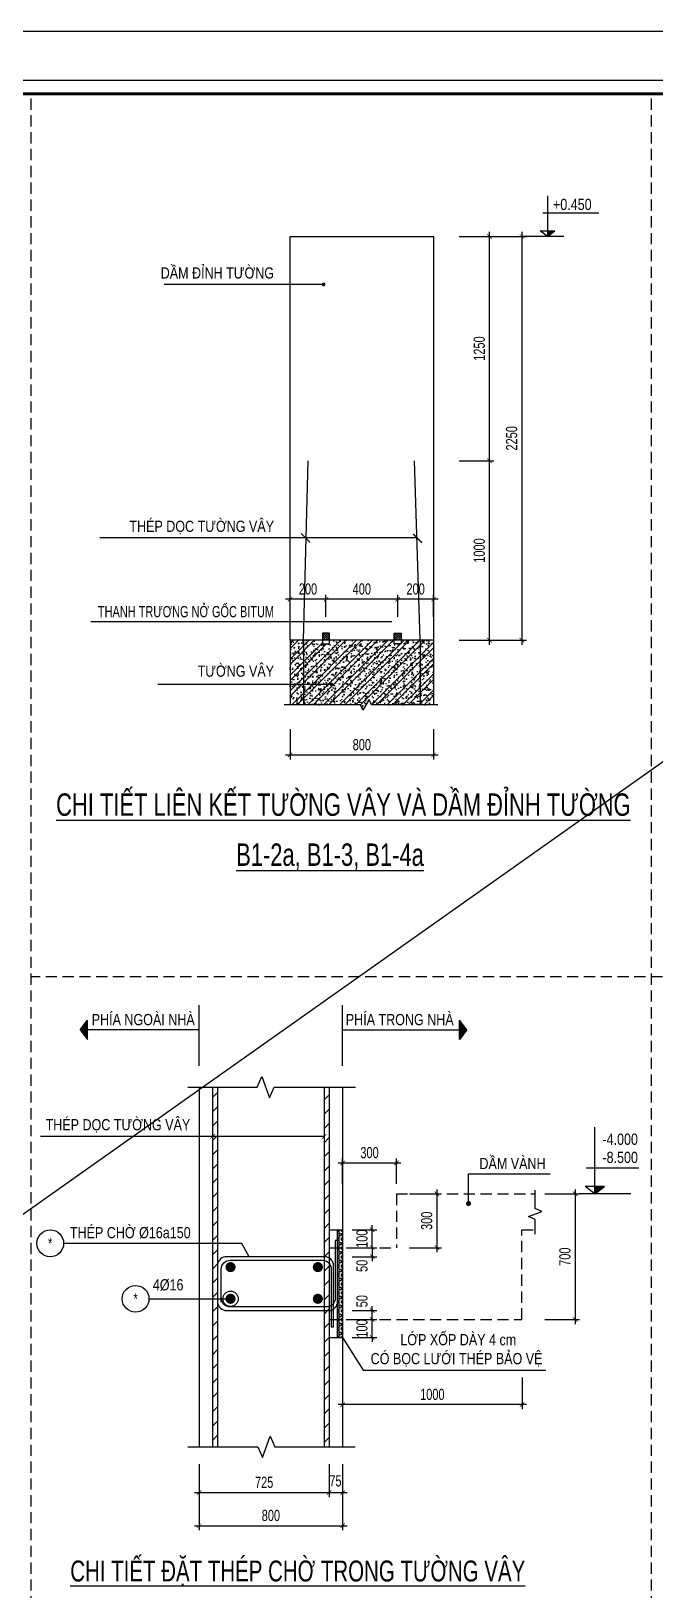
# Model space of a CAD drawing. Extents: x -492186 to 1868871, y -490204 to 147457.
# Drawn here: x -398286 to -370470, y 77991 to 147457 of the extents above; entities that cross this region are included whole.
import ezdxf
from ezdxf.enums import TextEntityAlignment as Align

# ---------------------------------------------------------------- set-up
doc = ezdxf.new("R2010")
doc.units = 0
doc.header["$LTSCALE"] = 250
doc.header["$MEASUREMENT"] = 0
doc.linetypes.add('HIDDEN', pattern=[0.375, 0.25, -0.125])
doc.layers.get('0').update_dxf_attribs({"linetype": 'CONTINUOUS'})
doc.layers.get('Defpoints').update_dxf_attribs({"linetype": 'CONTINUOUS'})
for name, color, linetype in [('CDC-KHUNGTEN', 7, 'CONTINUOUS'), ('CDC.02.DIM', 1, 'CONTINUOUS'), ('CDC.03.BORDER', 3, 'CONTINUOUS'), ('CDC.04.HIDDEN', 8, 'HIDDEN'), ('CDC.05.STEEL', 4, 'CONTINUOUS'), ('CDC.06.TEXT', 2, 'CONTINUOUS'), ('CDC.10.HATCH', 9, 'CONTINUOUS'), ('CDC.11.NOTE', 8, 'CONTINUOUS'), ('CDC.14.STEELNUM', 9, 'CONTINUOUS')]:
    doc.layers.add(name, color=color, linetype=linetype)
doc.layers.add('KCS_Plotter', color=11, linetype='CONTINUOUS', plot=False)
doc.styles.add('arial', font='arial.ttf', dxfattribs={"width": 0.7})
doc.styles.get("Standard").update_dxf_attribs({"font": 'arial.ttf', "width": 0.7})
doc.dimstyles.new('DIM 200-25', dxfattribs={"dimscale": 200, "dimtxt": 2.5, "dimasz": 1, "dimexe": 1, "dimexo": 0, "dimgap": 1, "dimtad": 1, "dimdec": 0, "dimlfac": 0.125, "dimdsep": 46, "dimtxsty": 'arial', "dimblk": 'ARCHTICK', "dimcen": 1, "dimdle": 1, "dimclrd": 256, "dimclre": 256, "dimclrt": 2, "dimadec": 0, "dimazin": 0, "dimtfac": 0.00072, "dimtdec": 0, "dimtix": 1, "dimtmove": 2, "dimatfit": 3, "dimldrblk": 'ARCHTICK', "dimfxl": 1, "dimtolj": 1, "dimlwd": -1, "dimlwe": -1, "dimarcsym": 1})
pattern_1 = [(45, (-262774.7, 198176.27), (-353.5534, 353.5534), []), (45, (-262539, 198176.27), (-353.5534, 353.5534), []), (50, (-262774.7, 198176.27), (478.1735, -41.8348), [50, -550]), (355, (-262774.7, 198176.27), (-92.5009, 501.4614), [40, -440]), (100.4514, (-262734.86, 198172.8), (385.6729, 459.6264), [42.4935, -467.428]), (46.1842, (-262774.7, 198309.6), (711.494, -110.346), [75, -825]), (96.6356, (-262715.4, 198300.4), (623.1085, 649.412), [63.7402, -701.142]), (351.1842, (-262774.7, 198309.6), (623.108, 649.4124), [60, -660]), (21, (-262708.04, 198276.27), (397.938, -268.4126), [50, -550]), (326, (-262708.04, 198276.27), (162.2102, 483.4334), [40, -440]), (71.4514, (-262674.9, 198253.9), (560.1484, 215.0203), [42.4935, -467.428]), (37.5, (-262774.71, 198176.27), (8.10657, 221.92924), [0, -434.66667, 0, -446.66667, 0, -441.66667]), (7.5, (-262774.7, 198176.27), (175.3797, 262.94114), [0, -254.66667, 0, -424.66667, 0, -168.33333]), (327.5, (-262923.38, 198176.27), (355.88162, -15.03658), [0, -166.66667, 0, -520, 0, -690]), (317.5, (-262990.04, 198176.27), (388.7908, 66.73665), [0, -216.6667, 0, -345.3333, 0, -490])]

# ---------------------------------------------------------------- blocks, each defined once
blk = doc.blocks.new('_ARCHTICK')
at = {"color": 0, "linetype": 'ByBlock', "const_width": 0.15}
blk.add_lwpolyline([(-0.5, -0.5), (0.5, 0.5)], dxfattribs=at)
blk = doc.blocks.new('*D101')
at = {"layer": 'CDC.02.DIM', "transparency": 16777216}
for p, q in [((-379191, 138311), (-376201, 138311)), ((-376401, 138511), (-376401, 120111)), ((-379191, 120311), (-376201, 120311))]:
    blk.add_line(p, q, dxfattribs=at)
at = {"layer": 'Defpoints', "color": 0, "transparency": 16777216}
for p in [(-379191, 138311, 0), (-379191, 120311, 0), (-376401, 120311)]:
    blk.add_point(p, dxfattribs=at)
at = {"layer": 'CDC.02.DIM', "transparency": 16777216, "xscale": 200, "yscale": 200, "zscale": 200}
for p, rotation in [((-376401, 138311), 90), ((-376401, 120311), 270)]:
    blk.add_blockref('_ARCHTICK', p, dxfattribs=dict(at, rotation=rotation))
at = {"layer": 'CDC.02.DIM', "color": 2, "transparency": 16777216, "insert": (-376856, 129311), "char_height": 500, "attachment_point": 5, "rotation": 90, "style": 'arial'}
blk.add_mtext('\\A1;2250', dxfattribs=at)
blk = doc.blocks.new('*D102')
at = {"layer": 'CDC.02.DIM', "transparency": 16777216}
for p, q in [((-386739, 116355), (-386739, 115000)), ((-380339, 116355), (-380339, 115000)), ((-386939, 115200), (-380139, 115200))]:
    blk.add_line(p, q, dxfattribs=at)
at = {"layer": 'Defpoints', "color": 0, "transparency": 16777216}
for p in [(-386739, 116355, 0), (-380339, 116355, 0), (-380339, 115200)]:
    blk.add_point(p, dxfattribs=at)
at = {"layer": 'CDC.02.DIM', "transparency": 16777216, "xscale": 200, "yscale": 200, "zscale": 200, "rotation": 180}
blk.add_blockref('_ARCHTICK', (-386739, 115200), dxfattribs=at)
at = {"layer": 'CDC.02.DIM', "transparency": 16777216, "xscale": 200, "yscale": 200, "zscale": 200}
blk.add_blockref('_ARCHTICK', (-380339, 115200), dxfattribs=at)
at = {"layer": 'CDC.02.DIM', "color": 2, "transparency": 16777216, "insert": (-383539, 115655), "char_height": 500, "attachment_point": 5, "style": 'arial'}
blk.add_mtext('\\A1;800', dxfattribs=at)
blk = doc.blocks.new('*D103')
at = {"layer": 'CDC.02.DIM', "transparency": 16777216}
for p, q in [((-377844, 120111), (-377844, 128511)), ((-379191, 128311), (-377644, 128311)), ((-379191, 120311), (-377644, 120311))]:
    blk.add_line(p, q, dxfattribs=at)
at = {"layer": 'Defpoints', "color": 0, "transparency": 16777216}
for p in [(-379191, 128311), (-377844, 128311), (-379191, 120311)]:
    blk.add_point(p, dxfattribs=at)
at = {"layer": 'CDC.02.DIM', "transparency": 16777216, "xscale": 200, "yscale": 200, "zscale": 200}
for p, rotation in [((-377844, 128311), 90), ((-377844, 120311), 270)]:
    blk.add_blockref('_ARCHTICK', p, dxfattribs=dict(at, rotation=rotation))
at = {"layer": 'CDC.02.DIM', "color": 2, "transparency": 16777216, "insert": (-378299, 124311), "char_height": 500, "attachment_point": 5, "rotation": 90, "style": 'arial'}
blk.add_mtext('\\A1;1000', dxfattribs=at)
blk = doc.blocks.new('*D104')
at = {"layer": 'CDC.02.DIM', "transparency": 16777216}
for p, q in [((-379191, 138311), (-377644, 138311)), ((-377844, 128111), (-377844, 138511)), ((-379191, 128311), (-377644, 128311))]:
    blk.add_line(p, q, dxfattribs=at)
at = {"layer": 'Defpoints', "color": 0, "transparency": 16777216}
for p in [(-379191, 138311), (-377844, 138311), (-379191, 128311)]:
    blk.add_point(p, dxfattribs=at)
at = {"layer": 'CDC.02.DIM', "transparency": 16777216, "xscale": 200, "yscale": 200, "zscale": 200}
for p, rotation in [((-377844, 138311), 90), ((-377844, 128311), 270)]:
    blk.add_blockref('_ARCHTICK', p, dxfattribs=dict(at, rotation=rotation))
at = {"layer": 'CDC.02.DIM', "color": 2, "transparency": 16777216, "insert": (-378299, 133311), "char_height": 500, "attachment_point": 5, "rotation": 90, "style": 'arial'}
blk.add_mtext('\\A1;1250', dxfattribs=at)
blk = doc.blocks.new('*D105')
at = {"layer": 'CDC.02.DIM', "transparency": 16777216}
for p, q in [((-381939, 121349), (-381939, 122339)), ((-380339, 121349), (-380339, 122339)), ((-380139, 122139), (-382139, 122139))]:
    blk.add_line(p, q, dxfattribs=at)
at = {"layer": 'Defpoints', "color": 0, "transparency": 16777216}
for p in [(-381939, 122139), (-381939, 121349, 0), (-380339, 121349, 0)]:
    blk.add_point(p, dxfattribs=at)
at = {"layer": 'CDC.02.DIM', "transparency": 16777216, "xscale": 200, "yscale": 200, "zscale": 200, "rotation": 180}
blk.add_blockref('_ARCHTICK', (-381939, 122139), dxfattribs=at)
at = {"layer": 'CDC.02.DIM', "transparency": 16777216, "xscale": 200, "yscale": 200, "zscale": 200}
blk.add_blockref('_ARCHTICK', (-380339, 122139), dxfattribs=at)
at = {"layer": 'CDC.02.DIM', "color": 2, "transparency": 16777216, "insert": (-381139, 122594), "char_height": 500, "attachment_point": 5, "style": 'arial'}
blk.add_mtext('\\A1;200', dxfattribs=at)
blk = doc.blocks.new('*D106')
at = {"layer": 'CDC.02.DIM', "transparency": 16777216}
for p, q in [((-385139, 121349), (-385139, 122339)), ((-381939, 121349), (-381939, 122339)), ((-381739, 122139), (-385339, 122139))]:
    blk.add_line(p, q, dxfattribs=at)
at = {"layer": 'Defpoints', "color": 0, "transparency": 16777216}
for p in [(-385139, 122139), (-385139, 121349), (-381939, 121349)]:
    blk.add_point(p, dxfattribs=at)
at = {"layer": 'CDC.02.DIM', "transparency": 16777216, "xscale": 200, "yscale": 200, "zscale": 200, "rotation": 180}
blk.add_blockref('_ARCHTICK', (-385139, 122139), dxfattribs=at)
at = {"layer": 'CDC.02.DIM', "transparency": 16777216, "xscale": 200, "yscale": 200, "zscale": 200}
blk.add_blockref('_ARCHTICK', (-381939, 122139), dxfattribs=at)
at = {"layer": 'CDC.02.DIM', "color": 2, "transparency": 16777216, "insert": (-383539, 122594), "char_height": 500, "attachment_point": 5, "style": 'arial'}
blk.add_mtext('\\A1;400', dxfattribs=at)
blk = doc.blocks.new('*D107')
at = {"layer": 'CDC.02.DIM', "transparency": 16777216}
for p, q in [((-386739, 121349), (-386739, 122339)), ((-385139, 121349), (-385139, 122339)), ((-384939, 122139), (-386939, 122139))]:
    blk.add_line(p, q, dxfattribs=at)
at = {"layer": 'Defpoints', "color": 0, "transparency": 16777216}
for p in [(-386739, 122139), (-386739, 121349), (-385139, 121349)]:
    blk.add_point(p, dxfattribs=at)
at = {"layer": 'CDC.02.DIM', "transparency": 16777216, "xscale": 200, "yscale": 200, "zscale": 200, "rotation": 180}
blk.add_blockref('_ARCHTICK', (-386739, 122139), dxfattribs=at)
at = {"layer": 'CDC.02.DIM', "transparency": 16777216, "xscale": 200, "yscale": 200, "zscale": 200}
blk.add_blockref('_ARCHTICK', (-385139, 122139), dxfattribs=at)
at = {"layer": 'CDC.02.DIM', "color": 2, "transparency": 16777216, "insert": (-385939, 122594), "char_height": 500, "attachment_point": 5, "style": 'arial'}
blk.add_mtext('\\A1;200', dxfattribs=at)
blk = doc.blocks.new('*D86')
at = {"layer": 'CDC.02.DIM', "transparency": 16777216}
for p, q in [((-384994, 83589), (-384994, 82127)), ((-384394, 83589), (-384394, 82127)), ((-385194, 82327), (-384194, 82327))]:
    blk.add_line(p, q, dxfattribs=at)
at = {"layer": 'Defpoints', "color": 0, "transparency": 16777216}
for p in [(-384994, 83589), (-384394, 83589), (-384394, 82327)]:
    blk.add_point(p, dxfattribs=at)
at = {"layer": 'CDC.02.DIM', "transparency": 16777216, "xscale": 200, "yscale": 200, "zscale": 200, "rotation": 180}
blk.add_blockref('_ARCHTICK', (-384994, 82327), dxfattribs=at)
at = {"layer": 'CDC.02.DIM', "transparency": 16777216, "xscale": 200, "yscale": 200, "zscale": 200}
blk.add_blockref('_ARCHTICK', (-384394, 82327), dxfattribs=at)
at = {"layer": 'CDC.02.DIM', "color": 2, "transparency": 16777216, "insert": (-384716, 82844), "char_height": 500, "attachment_point": 5, "style": 'arial'}
blk.add_mtext('\\A1;75', dxfattribs=at)
blk = doc.blocks.new('*D90')
at = {"layer": 'CDC.02.DIM', "transparency": 16777216}
for p, q in [((-390794, 83589), (-390794, 82127)), ((-384994, 83589), (-384994, 82127)), ((-390994, 82327), (-384794, 82327))]:
    blk.add_line(p, q, dxfattribs=at)
at = {"layer": 'Defpoints', "color": 0, "transparency": 16777216}
for p in [(-390794, 83589), (-384994, 83589), (-384994, 82327)]:
    blk.add_point(p, dxfattribs=at)
at = {"layer": 'CDC.02.DIM', "transparency": 16777216, "xscale": 200, "yscale": 200, "zscale": 200, "rotation": 180}
blk.add_blockref('_ARCHTICK', (-390794, 82327), dxfattribs=at)
at = {"layer": 'CDC.02.DIM', "transparency": 16777216, "xscale": 200, "yscale": 200, "zscale": 200}
blk.add_blockref('_ARCHTICK', (-384994, 82327), dxfattribs=at)
at = {"layer": 'CDC.02.DIM', "color": 2, "transparency": 16777216, "insert": (-387894, 82782), "char_height": 500, "attachment_point": 5, "style": 'arial'}
blk.add_mtext('\\A1;725', dxfattribs=at)
blk = doc.blocks.new('*D93')
at = {"layer": 'CDC.02.DIM', "transparency": 16777216}
for p, q in [((-390794, 83589), (-390794, 80649)), ((-384394, 83589), (-384394, 80649)), ((-390994, 80849), (-384194, 80849))]:
    blk.add_line(p, q, dxfattribs=at)
at = {"layer": 'Defpoints', "color": 0, "transparency": 16777216}
for p in [(-390794, 83589), (-384394, 83589), (-384394, 80849)]:
    blk.add_point(p, dxfattribs=at)
at = {"layer": 'CDC.02.DIM', "transparency": 16777216, "xscale": 200, "yscale": 200, "zscale": 200, "rotation": 180}
blk.add_blockref('_ARCHTICK', (-390794, 80849), dxfattribs=at)
at = {"layer": 'CDC.02.DIM', "transparency": 16777216, "xscale": 200, "yscale": 200, "zscale": 200}
blk.add_blockref('_ARCHTICK', (-384394, 80849), dxfattribs=at)
at = {"layer": 'CDC.02.DIM', "color": 2, "transparency": 16777216, "insert": (-387594, 81304), "char_height": 500, "attachment_point": 5, "style": 'arial'}
blk.add_mtext('\\A1;800', dxfattribs=at)
blk = doc.blocks.new('*D95')
at = {"layer": 'CDC.02.DIM', "transparency": 16777216}
for p, q in [((-384394, 87461), (-384394, 86044)), ((-376391, 87461), (-376391, 86044)), ((-376191, 86244), (-384594, 86244))]:
    blk.add_line(p, q, dxfattribs=at)
at = {"layer": 'Defpoints', "color": 0, "transparency": 16777216}
for p in [(-384394, 87461), (-376391, 87461), (-384394, 86244)]:
    blk.add_point(p, dxfattribs=at)
at = {"layer": 'CDC.02.DIM', "transparency": 16777216, "xscale": 200, "yscale": 200, "zscale": 200, "rotation": 180}
blk.add_blockref('_ARCHTICK', (-384394, 86244), dxfattribs=at)
at = {"layer": 'CDC.02.DIM', "transparency": 16777216, "xscale": 200, "yscale": 200, "zscale": 200}
blk.add_blockref('_ARCHTICK', (-376391, 86244), dxfattribs=at)
at = {"layer": 'CDC.02.DIM', "color": 2, "transparency": 16777216, "insert": (-380393, 86699), "char_height": 500, "attachment_point": 5, "style": 'arial'}
blk.add_mtext('\\A1;1000', dxfattribs=at)
blk = doc.blocks.new('*D96')
at = {"layer": 'CDC.02.DIM', "transparency": 16777216}
for p, q in [((-381414, 95639), (-379989, 95639)), ((-380189, 95839), (-380189, 93039)), ((-381414, 93239), (-379989, 93239))]:
    blk.add_line(p, q, dxfattribs=at)
at = {"layer": 'Defpoints', "color": 0, "transparency": 16777216}
for p in [(-381414, 95639), (-381414, 93239), (-380189, 93239)]:
    blk.add_point(p, dxfattribs=at)
at = {"layer": 'CDC.02.DIM', "transparency": 16777216, "xscale": 200, "yscale": 200, "zscale": 200}
for p, rotation in [((-380189, 95639), 90), ((-380189, 93239), 270)]:
    blk.add_blockref('_ARCHTICK', p, dxfattribs=dict(at, rotation=rotation))
at = {"layer": 'CDC.02.DIM', "color": 2, "transparency": 16777216, "insert": (-380644, 94439), "char_height": 500, "attachment_point": 5, "rotation": 90, "style": 'arial'}
blk.add_mtext('\\A1;300', dxfattribs=at)
blk = doc.blocks.new('*D122')
at = {"layer": 'CDC.02.DIM', "transparency": 16777216}
for p, q in [((-383970, 90038), (-382875, 90038)), ((-383075, 90038), (-383075, 90238)), ((-383075, 89239), (-383075, 90038)), ((-383970, 89239), (-382875, 89239)), ((-383075, 89239), (-383075, 89039))]:
    blk.add_line(p, q, dxfattribs=at)
at = {"layer": 'Defpoints', "color": 0, "transparency": 16777216}
for p in [(-383970, 90038), (-383075, 90038), (-383970, 89239)]:
    blk.add_point(p, dxfattribs=at)
at = {"layer": 'CDC.02.DIM', "transparency": 16777216, "xscale": 200, "yscale": 200, "zscale": 200}
for p, rotation in [((-383075, 90038), 270), ((-383075, 89239), 90)]:
    blk.add_blockref('_ARCHTICK', p, dxfattribs=dict(at, rotation=rotation))
at = {"layer": 'CDC.02.DIM', "color": 2, "transparency": 16777216, "insert": (-383530, 89639), "char_height": 500, "attachment_point": 5, "rotation": 90, "style": 'arial'}
blk.add_mtext('\\A1;100', dxfattribs=at)
blk = doc.blocks.new('*D123')
at = {"layer": 'CDC.02.DIM', "transparency": 16777216}
for p, q in [((-383970, 94038), (-382875, 94038)), ((-383075, 94038), (-383075, 94238)), ((-383075, 93239), (-383075, 94038)), ((-383970, 93239), (-382875, 93239)), ((-383075, 93239), (-383075, 93039))]:
    blk.add_line(p, q, dxfattribs=at)
at = {"layer": 'Defpoints', "color": 0, "transparency": 16777216}
for p in [(-383970, 94038), (-383075, 94038), (-383970, 93239)]:
    blk.add_point(p, dxfattribs=at)
at = {"layer": 'CDC.02.DIM', "transparency": 16777216, "xscale": 200, "yscale": 200, "zscale": 200}
for p, rotation in [((-383075, 94038), 270), ((-383075, 93239), 90)]:
    blk.add_blockref('_ARCHTICK', p, dxfattribs=dict(at, rotation=rotation))
at = {"layer": 'CDC.02.DIM', "color": 2, "transparency": 16777216, "insert": (-383530, 93639), "char_height": 500, "attachment_point": 5, "rotation": 90, "style": 'arial'}
blk.add_mtext('\\A1;100', dxfattribs=at)
blk = doc.blocks.new('*D124')
at = {"layer": 'CDC.02.DIM', "transparency": 16777216}
for p, q in [((-375370, 95639), (-373825, 95639)), ((-374025, 95839), (-374025, 89838)), ((-375370, 90038), (-373825, 90038))]:
    blk.add_line(p, q, dxfattribs=at)
at = {"layer": 'Defpoints', "color": 0, "transparency": 16777216}
for p in [(-375370, 95639), (-375370, 90038), (-374025, 90038)]:
    blk.add_point(p, dxfattribs=at)
at = {"layer": 'CDC.02.DIM', "transparency": 16777216, "xscale": 200, "yscale": 200, "zscale": 200}
for p, rotation in [((-374025, 95639), 90), ((-374025, 90038), 270)]:
    blk.add_blockref('_ARCHTICK', p, dxfattribs=dict(at, rotation=rotation))
at = {"layer": 'CDC.02.DIM', "color": 2, "transparency": 16777216, "insert": (-374480, 92839), "char_height": 500, "attachment_point": 5, "rotation": 90, "style": 'arial'}
blk.add_mtext('\\A1;700', dxfattribs=at)
blk = doc.blocks.new('*D125')
at = {"layer": 'CDC.02.DIM', "transparency": 16777216}
for p, q in [((-383970, 90439), (-382875, 90439)), ((-383075, 89838), (-383075, 90639)), ((-383970, 90038), (-382875, 90038))]:
    blk.add_line(p, q, dxfattribs=at)
at = {"layer": 'Defpoints', "color": 0, "transparency": 16777216}
for p in [(-383970, 90439), (-383075, 90439), (-383970, 90038)]:
    blk.add_point(p, dxfattribs=at)
at = {"layer": 'CDC.02.DIM', "transparency": 16777216, "xscale": 200, "yscale": 200, "zscale": 200}
for p, rotation in [((-383075, 90439), 90), ((-383075, 90038), 270)]:
    blk.add_blockref('_ARCHTICK', p, dxfattribs=dict(at, rotation=rotation))
at = {"layer": 'CDC.02.DIM', "color": 2, "transparency": 16777216, "insert": (-383530, 90856), "char_height": 500, "attachment_point": 5, "rotation": 90, "style": 'arial'}
blk.add_mtext('\\A1;50', dxfattribs=at)
blk = doc.blocks.new('*D126')
at = {"layer": 'CDC.02.DIM', "transparency": 16777216}
for p, q in [((-383970, 93239), (-382875, 93239)), ((-383075, 93239), (-383075, 93439)), ((-383075, 93239), (-383075, 92839)), ((-383970, 92839), (-382875, 92839)), ((-383075, 92839), (-383075, 92639))]:
    blk.add_line(p, q, dxfattribs=at)
at = {"layer": 'Defpoints', "color": 0, "transparency": 16777216}
for p in [(-383970, 93239), (-383970, 92839), (-383075, 92839)]:
    blk.add_point(p, dxfattribs=at)
at = {"layer": 'CDC.02.DIM', "transparency": 16777216, "xscale": 200, "yscale": 200, "zscale": 200}
for p, rotation in [((-383075, 93239), 270), ((-383075, 92839), 90)]:
    blk.add_blockref('_ARCHTICK', p, dxfattribs=dict(at, rotation=rotation))
at = {"layer": 'CDC.02.DIM', "color": 2, "transparency": 16777216, "insert": (-383530, 92430), "char_height": 500, "attachment_point": 5, "rotation": 90, "style": 'arial'}
blk.add_mtext('\\A1;50', dxfattribs=at)
blk = doc.blocks.new('*D127')
at = {"layer": 'CDC.02.DIM', "transparency": 16777216}
for p, q in [((-384594, 97019), (-381794, 97019)), ((-384394, 96083), (-384394, 97219)), ((-381994, 96083), (-381994, 97219))]:
    blk.add_line(p, q, dxfattribs=at)
at = {"layer": 'Defpoints', "color": 0, "transparency": 16777216}
for p in [(-381994, 97019), (-384394, 96083), (-381994, 96083)]:
    blk.add_point(p, dxfattribs=at)
at = {"layer": 'CDC.02.DIM', "transparency": 16777216, "xscale": 200, "yscale": 200, "zscale": 200, "rotation": 180}
blk.add_blockref('_ARCHTICK', (-384394, 97019), dxfattribs=at)
at = {"layer": 'CDC.02.DIM', "transparency": 16777216, "xscale": 200, "yscale": 200, "zscale": 200}
blk.add_blockref('_ARCHTICK', (-381994, 97019), dxfattribs=at)
at = {"layer": 'CDC.02.DIM', "color": 2, "transparency": 16777216, "insert": (-383194, 97474), "char_height": 500, "attachment_point": 5, "style": 'arial'}
blk.add_mtext('\\A1;300', dxfattribs=at)
blk = doc.blocks.new('KHUNG TEN')
at = {"layer": 'CDC-KHUNGTEN', "color": 8}
blk.add_lwpolyline([(75096, 1100), (83000, 1100), (83000, 58300), (3000, 58300), (3000, 1100), (75096, 1100)], dxfattribs=at)
at = {"layer": 'CDC-KHUNGTEN', "color": 255, "lineweight": 60}
blk.add_lwpolyline([(74900, 1400), (74900, 58000), (3300, 58000), (3300, 1400), (74900, 1400)], close=True, dxfattribs=at)
at = {"layer": 'Defpoints', "color": 1, "ltscale": 0.2}
blk.add_lwpolyline([(0, 0), (0, 59400), (84100, 59400), (84100, 0), (0, 0)], close=True, dxfattribs=at)

msp = doc.modelspace()

# ---------------------------------------------------------------- hatches: boundary and pattern name
at = {"layer": 'CDC.10.HATCH'}
h = msp.add_hatch(dxfattribs=at)
h.set_pattern_fill('BªT«NG', color=256, scale=66.666667, style=0, pattern_type=2)
h.set_pattern_definition(pattern_1)
edge = h.paths.add_edge_path()
edge.add_line((-386139.1, 120311.3), (-385299.1, 120311.3))
edge.add_line((-385299.1, 120311.3), (-385299.1, 120151.3))
edge.add_line((-385299.1, 120151.3), (-384979.1, 120151.3))
edge.add_line((-384979.1, 120151.3), (-384979.1, 120311.3))
edge.add_line((-384979.1, 120311.3), (-382099.1, 120311.3))
edge.add_line((-382099.1, 120311.3), (-382099.1, 120151.3))
edge.add_line((-382099.1, 120151.3), (-381779.1, 120151.3))
edge.add_line((-381779.1, 120151.3), (-381779.1, 120311.3))
edge.add_line((-381779.1, 120311.3), (-380939.1, 120311.3))
edge.add_line((-380939.1, 120311.3), (-380939.1, 117429))
edge.add_line((-380939.1, 117429), (-383104.5, 117429))
edge.add_line((-383104.5, 117429), (-383207.3, 117665.8))
edge.add_line((-383207.3, 117665.8), (-383489.8, 117192.2))
edge.add_line((-383489.8, 117192.2), (-383592.6, 117429))
edge.add_line((-383592.6, 117429), (-386139.1, 117429))
edge.add_line((-386139.1, 117429), (-386139.1, 118337.4))
edge.add_line((-386139.1, 118337.4), (-384268.1, 118337.4))
edge.add_arc((-384226.5, 118337.4), 41.7, 540, 720)
edge.add_arc((-384226.5, 118337.4), 41.7, 360, 540)
edge.add_line((-384268.1, 118337.4), (-386139.1, 118337.4))
edge.add_line((-386139.1, 118337.4), (-386139.1, 120311.3))
h.paths.add_polyline_path([(-380939.1, 120311.3), (-380339.1, 120311.3), (-380339.1, 117429), (-380939.1, 117429)])
h.paths.add_polyline_path([(-386739.1, 120311.3), (-386139.1, 120311.3), (-386139.1, 118337.4), (-386739.1, 118337.4)])
h = msp.add_hatch(dxfattribs=at)
h.set_pattern_fill('ANSI31', color=256, scale=533.333333, style=0)
h.set_pattern_definition([(135, (-1132807.876, 2142658.29), (47.140452, 47.140452), [])])
h.paths.add_polyline_path([(-384979.1, 120631.3), (-385299.1, 120631.3), (-385299.1, 120311.3), (-384979.1, 120311.3)])
h = msp.add_hatch(dxfattribs=at)
h.set_pattern_fill('ANSI31', color=256, scale=533.333333, style=0)
h.set_pattern_definition([(45, (365729.67, 2142658.29), (-47.140452, 47.140452), [])])
h.paths.add_polyline_path([(-382099.1, 120631.3), (-381779.1, 120631.3), (-381779.1, 120311.3), (-382099.1, 120311.3)])
h = msp.add_hatch(dxfattribs=at)
h.set_pattern_fill('BªT«NG', color=256, scale=66.666667, style=0, pattern_type=2)
h.set_pattern_definition(pattern_1)
h.paths.add_polyline_path([(-386739.1, 118337.4), (-386139.1, 118337.4), (-386139.1, 117429), (-386739.1, 117429)])
h = msp.add_hatch(dxfattribs=at)
h.set_pattern_fill('ANSI31', color=256, scale=3600, style=0)
h.set_pattern_definition([(45, (150243.5, 2170260.5), (-318.19805, 318.19805), [])])
h.paths.add_polyline_path([(-389970.4, 85519.3), (-390194.4, 85519.3), (-390194.4, 84363.8), (-389970.4, 84363.8)])
h.paths.add_polyline_path([(-389970.4, 99601), (-390194.4, 99601), (-390194.4, 98927.1), (-389970.4, 98927.1)])
edge = h.paths.add_edge_path()
edge.add_line((-389965.3, 98881), (-390194.4, 98881))
edge.add_line((-390194.4, 98881), (-390194.4, 85601.5))
edge.add_line((-390194.4, 85601.5), (-389970.4, 85601.5))
edge.add_line((-389970.4, 85601.5), (-389970.4, 98881))
h.paths.add_polyline_path([(-389970.4, 100393.5), (-390194.4, 100393.5), (-390194.4, 99601), (-389970.4, 99601)])
h = msp.add_hatch(dxfattribs=at)
h.set_pattern_fill('ANSI31', color=256, scale=3600, style=0)
h.set_pattern_definition([(45, (147043.5, 2170260.5), (-318.19805, 318.19805), [])])
h.paths.add_polyline_path([(-384994.4, 84363.8), (-385218.4, 84363.8), (-385218.4, 84363.8), (-384994.4, 84363.8)])
h.paths.add_polyline_path([(-384994.4, 99601), (-385218.4, 99601), (-385218.4, 98927.1), (-384994.4, 98927.1)])
edge = h.paths.add_edge_path()
edge.add_line((-384994.4, 98189.2), (-385218.4, 98189.2))
edge.add_line((-385218.4, 98189.2), (-385218.4, 96118.2))
edge.add_line((-385218.4, 96118.2), (-385074.4, 96118.2))
edge.add_arc((-385074.4, 95718.2), 400, 78.463041, 90, ccw=False)
edge.add_line((-384994.4, 96110.1), (-384994.4, 98189.2))
edge = h.paths.add_edge_path()
edge.add_arc((-385234.4, 90918.2), 400, 272.292443, 306.869898, ccw=False)
edge.add_line((-385218.4, 90518.5), (-385218.4, 84363.8))
edge.add_line((-385218.4, 84363.8), (-384994.4, 84363.8))
edge.add_line((-384994.4, 84363.8), (-384994.4, 90598.2))
h.paths.add_polyline_path([(-385218.4, 98189.2), (-384994.4, 98189.2), (-384994.4, 98881), (-385218.4, 98881)])
edge = h.paths.add_edge_path()
edge.add_arc((-385365.7, 86527), 7192.7, 87.040942, 88.82653)
edge.add_line((-385218.4, 93718.2), (-385218.4, 90719))
edge.add_arc((-385394.4, 91078.2), 400, 296.103881, 360)
edge.add_line((-384994.4, 91078.2), (-384994.4, 93710.1))
edge = h.paths.add_edge_path()
edge.add_arc((-385084.2, 92607.4), 1106.4, 85.340247, 89.488382)
edge.add_line((-385074.4, 93713.7), (-385218.4, 93718.2))
edge.add_line((-385218.4, 93718.2), (-385218.4, 96118.2))
edge.add_arc((-385163.4, 94532.8), 1586.4, 83.882584, 91.984888, ccw=False)
edge.add_line((-384994.4, 96110.1), (-384994.4, 93710.1))
h.paths.add_polyline_path([(-384994.4, 100393.5), (-385218.4, 100393.5), (-385218.4, 99601), (-384994.4, 99601)])
h = msp.add_hatch(dxfattribs=at)
h.set_pattern_fill('BOX', color=256, scale=400, style=0)
h.set_pattern_definition([(90, (173751.77, 2023376.2), (-400, 2e-14), []), (90, (173851.77, 2023376.2), (-400, 2e-14), []), (0, (173751.77, 2023376.2), (0, 400), [-100, 100]), (0, (173751.77, 2023476.2), (0, 400), [-100, 100]), (0, (173751.77, 2023576.2), (0, 400), [100, -100]), (0, (173751.77, 2023676.2), (0, 400), [100, -100]), (90, (173951.77, 2023376.2), (-400, 2e-14), [100, -100]), (90, (174051.77, 2023376.2), (-400, 2e-14), [100, -100])])
h.paths.add_polyline_path([(-384394.4, 94039.2), (-384618.6, 94039.2), (-384618.6, 93232.2), (-384394.4, 93232.2)])
h.paths.add_polyline_path([(-384618.6, 89239.2), (-384394.4, 89239.2), (-384394.4, 93232.2), (-384618.6, 93232.2)])
at = {"layer": 'CDC.11.NOTE'}
msp.add_hatch(color=256, dxfattribs=at).paths.add_polyline_path([(-374929.1, 138555.3), (-375254.7, 138555.3), (-375254.7, 138311.3)])

# ---------------------------------------------------------------- linework, layer by layer
at = {"layer": 'CDC.03.BORDER'}
for p, q in [((-386739.1, 120311.3, 0), (-386739.1, 117429, 0)), ((-380339.1, 120311.3, 0), (-380339.1, 117429, 0)), ((-390794.4, 100393.5), (-390794.4, 84363.8)), ((-384394.4, 100393.5), (-384394.4, 96438.2)), ((-384394.4, 96438.2), (-384394.4, 91238.2)), ((-384994.4, 94039.2), (-384394.4, 94039.2)), ((-384394.4, 91238.2), (-384394.4, 84363.8)), ((-384994.4, 90039.2), (-384394.4, 90039.2)), ((-384994.4, 89239.2), (-384394.4, 89239.2))]:
    msp.add_line(p, q, dxfattribs=at)
at = {"layer": 'CDC.03.BORDER', "elevation": 0}
msp.add_lwpolyline([(-381807.1, 120311.3), (-386739.1, 120311.3), (-386739.1, 138311.3), (-380339.1, 138311.3), (-380339.1, 120311.3), (-381807.1, 120311.3)], dxfattribs=at)
at = {"layer": 'CDC.04.HIDDEN', "ltscale": 8}
for p, q in [((-398286.2, 31456.9), (-398286.2, 144656.9)), ((-370626.9, 31456.9), (-370626.9, 144656.9)), ((-342386, 105308.5), (-398286.2, 105308.5)), ((-381994.4, 95639.2), (-375807.2, 95639.2)), ((-381994.4, 95639.2), (-381994.4, 93239.2)), ((-376399.3, 90038.2), (-376399.3, 94039.2)), ((-376399.3, 94039.2), (-375807.2, 94039.2)), ((-384994.4, 93239.2), (-381994.4, 93239.2)), ((-384993.1, 90038.2), (-376399.3, 90038.2))]:
    msp.add_line(p, q, dxfattribs=at)
at = {"layer": 'CDC.05.STEEL'}
for p, q in [((-386139.1, 120311.3, 0), (-385930.4, 128311.3, 0)), ((-380939.1, 120311.3, 0), (-381188.7, 128311.3, 0)), ((-386139.1, 120311.3, 0), (-386139.1, 117429, 0)), ((-380939.1, 120311.3, 0), (-380939.1, 117429, 0)), ((-390194.4, 100393.5), (-390194.4, 84363.8)), ((-389970.4, 100393.5), (-389970.4, 84363.8)), ((-385218.4, 100393.5), (-385218.4, 90918.5)), ((-384994.4, 100393.5), (-384994.4, 94830.1)), ((-384994.4, 94830.1), (-384994.4, 84363.8)), ((-385218.4, 90918.5), (-385218.4, 84363.8))]:
    msp.add_line(p, q, dxfattribs=at)
at = {"layer": 'CDC.05.STEEL', "elevation": 0}
for points in [[(-385299.1, 120151.3), (-384979.1, 120151.3), (-384979.1, 120631.3), (-385299.1, 120631.3)], [(-381779.1, 120151.3), (-382099.1, 120151.3), (-382099.1, 120631.3), (-381779.1, 120631.3)]]:
    msp.add_lwpolyline(points, close=True, dxfattribs=at)
at = {"layer": 'CDC.05.STEEL'}
for points, const_width in [([(-378819.6, 95170.2, -1), (-378740, 95249.8, -1)], 112.5), ([(-389472.7, 92294, -1), (-389313.6, 92453.1, -1)], 225), ([(-385578.9, 92294, -1), (-385419.8, 92453.1, -1)], 225), ([(-389472.7, 90881.5, -1), (-389313.6, 91040.5, -1)], 225), ([(-385578.9, 90881.5, -1), (-385419.8, 91040.5, -1)], 225)]:
    msp.add_lwpolyline(points, format="xyb", close=True, dxfattribs=dict(at, const_width=const_width))
at = {"layer": 'CDC.05.STEEL', "elevation": 0}
msp.add_lwpolyline([(-389970.4, 92485), (-389970.4, 90821.1), (-389970.4, 90793.5, 0.3791516), (-389565.8, 90439.2), (-385018.6, 90439.2, 0.4142136), (-384618.6, 90839.2), (-384618.6, 93559.2), (-384720.4, 93559.2), (-384720.4, 90999.2, -0.414214), (-385120.4, 90599.2), (-389410.4, 90599.2, -0.4142141), (-389810.4, 90999.2), (-389810.4, 90821.1), (-389810.4, 92279.2, -0.4142141), (-389410.4, 92679.2), (-385298.7, 92679.2, -0.414214), (-384898.7, 92279.2), (-384898.7, 89719.2), (-384798.1, 89719.2), (-384798.1, 92439.2, 0.4142136), (-385198.1, 92839.2), (-389565.8, 92839.2, 0.3791516), (-389970.4, 92485)], format="xyb", dxfattribs=at)
at = {"layer": 'CDC.10.HATCH'}
msp.add_line((-384618.6, 89239.2), (-384618.6, 94039.2), dxfattribs=at)
at = {"layer": 'CDC.11.NOTE'}
for p, q in [((-375254.7, 140117.3, 0), (-375254.7, 138311.3, 0)), ((-372969.4, 139351.3, 0), (-375471.2, 139351.3, 0)), ((-374525.2, 138311.3, 0), (-376400.5, 138311.3, 0)), ((-375254.7, 138311.3, 0), (-375580.2, 138555.3, 0)), ((-375580.2, 138555.3, 0), (-374929.1, 138555.3, 0)), ((-375254.7, 138311.3, 0), (-374929.1, 138555.3, 0)), ((-385242.2, 136172.2, 0), (-392355, 136172.2, 0)), ((-381073.3, 124874.5, 0), (-395230.5, 124874.5, 0)), ((-382198.5, 121130.5), (-395630.2, 121130.5, 0)), ((-384886.7, 118337.4, 0), (-392635.7, 118337.4, 0)), ((-390794.4, 101337.6), (-390794.4, 104051.8)), ((-384394.4, 101337.6), (-384394.4, 104051.8)), ((-396100.2, 102943.3), (-395769.1, 103375.3)), ((-396100.2, 102943.3), (-395769.1, 102511.3)), ((-395769.1, 102511.3), (-395769.1, 103375.3)), ((-390794.4, 102943.3), (-395769.1, 102943.3)), ((-384394.4, 102943.3), (-379184.1, 102943.3)), ((-378853.1, 102943.3), (-379184.1, 103375.3)), ((-379184.1, 102511.3), (-379184.1, 103375.3)), ((-378853.1, 102943.3), (-379184.1, 102511.3)), ((-385218.4, 98200.6), (-397872.8, 98200.6)), ((-373142.5, 95639.2), (-373142.5, 98612.5)), ((-373535.1, 96800.3), (-371184.3, 96800.3, 0)), ((-372710.5, 95970.3), (-373574.5, 95970.3)), ((-373142.5, 95639.2), (-373574.5, 95970.3)), ((-373142.5, 95639.2), (-372710.5, 95970.3)), ((-371542.5, 95639.2), (-373824.6, 95639.2)), ((-393030.5, 90961), (-389393.1, 90961)), ((-384394.4, 89239.2), (-383479.8, 87783.5)), ((-383479.8, 87783.5), (-375331.1, 87783.5))]:
    msp.add_line(p, q, dxfattribs=at)
at = {"layer": 'CDC.11.NOTE', "const_width": 83.3, "elevation": 0}
for points in [[(-385200.6, 136172.2, -1), (-385283.9, 136172.2, -1)], [(-384845, 118337.4, -1), (-384928.4, 118337.4, -1)]]:
    msp.add_lwpolyline(points, format="xyb", close=True, dxfattribs=at)
at = {"layer": 'CDC.11.NOTE', "elevation": 0}
for points in [[(-385139.1, 120631.3, 0, 106.7, 0), (-385229.1, 120800.8, 0, 0, 0), (-385398.5, 121130.5, 0, 0, 0)], [(-381939.1, 120631.3, 0, 106.7, 0), (-382029.1, 120800.8, 0, 0, 0), (-382198.5, 121130.5, 0, 0, 0)]]:
    msp.add_lwpolyline(points, format="xyseb", dxfattribs=at)
for points in [[(-380150.1, 117429), (-383104.5, 117429), (-383207.3, 117665.8), (-383489.8, 117192.2), (-383592.6, 117429), (-387001.6, 117429)], [(-375807.2, 93836.8), (-375807.2, 94499.2), (-376110.3, 94630.8), (-375504.1, 94851.5), (-375807.2, 94983.1), (-375807.2, 95807.5)], [(-388556.8, 92839.2), (-388890.1, 93433.6), (-396838.2, 93433.6)]]:
    msp.add_lwpolyline(points, dxfattribs=at)
at = {"layer": 'CDC.11.NOTE'}
for points in [[(-391295.8, 100393.5), (-388206.4, 100393.5), (-388000.7, 100867.2), (-387656, 99919.9), (-387450.4, 100393.5), (-383817, 100393.5)], [(-378779.8, 95210), (-378779.8, 96531.8), (-375132.1, 96531.8)], [(-391295.8, 84363.8), (-388176.1, 84363.8), (-387970.5, 83890.2), (-387625.8, 84837.4), (-387420.1, 84363.8), (-383836.2, 84363.8)]]:
    msp.add_lwpolyline(points, dxfattribs=at)
at = {"layer": 'CDC.11.NOTE', "lineweight": -2, "ltscale": 5}
msp.add_circle((-389393.1, 90961), 341.9, dxfattribs=at)
at = {"layer": 'CDC.11.NOTE'}
for points in [[(-395769.1, 103375.3), (-396100.2, 102943.3), (-395769.1, 102943.3), (-396100.2, 102943.3)], [(-395769.1, 102511.3), (-396100.2, 102943.3), (-395769.1, 102943.3), (-396100.2, 102943.3)], [(-379184.1, 103375.3), (-378853.1, 102943.3), (-379184.1, 102943.3), (-378853.1, 102943.3)], [(-379184.1, 102511.3), (-378853.1, 102943.3), (-379184.1, 102943.3), (-378853.1, 102943.3)], [(-372710.5, 95970.3), (-373142.5, 95639.2), (-373142.5, 95970.3), (-373142.5, 95639.2)]]:
    msp.add_solid(points, dxfattribs=at)
at = {"layer": 'CDC.14.STEELNUM'}
for centre in [(-397435.6, 93433.6), (-393627.9, 90961)]:
    msp.add_circle(centre, 597.4, dxfattribs=at)
at = {"layer": 'KCS_Plotter'}
msp.add_line((-323986, 147456.9), (-492186, 28656.9), dxfattribs=at)

# ---------------------------------------------------------------- block references
at = {"layer": 'CDC.06.TEXT', "xscale": 2, "yscale": 2, "zscale": 2}
msp.add_blockref('KHUNG TEN', (-492186, 28656.9), dxfattribs=at)
at = {"layer": 'CDC.11.NOTE', "xscale": -400, "yscale": 400, "zscale": 400}
for p in [(-386047.1, 124874.5, 0), (-381051.8, 124851.3, 0)]:
    msp.add_blockref('_ARCHTICK', p, dxfattribs=at)
at = {"layer": 'CDC.11.NOTE', "xscale": 200, "yscale": 200, "zscale": 200, "rotation": 180}
for p in [(-390194.4, 98200.6), (-385218.4, 98200.6)]:
    msp.add_blockref('_ARCHTICK', p, dxfattribs=at)

# ---------------------------------------------------------------- texts
at = {"layer": 'CDC.06.TEXT', "style": 'arial', "width": 0.8}
for s, p in [('+0.450', (-375013.6, 139485.8, 0)), ('PHÍA NGOÀI NHÀ', (-395586.4, 103156.3)), ('PHÍA TRONG NHÀ', (-384254.2, 103156.3))]:
    msp.add_text(s, height=500, dxfattribs=at).set_placement(p)
at = {"layer": 'CDC.06.TEXT', "style": 'arial'}
for s, width, p in [('DẦM ĐỈNH TƯỜNG', 0.8, (-389980.4, 136753, 0)), ('THÉP DỌC TƯỜNG VÂY', 0.8, (-390679.3, 125403.3, 0)), ('THANH TRƯƠNG NỞ GỐC BITUM', 0.7, (-391381.7, 121659.4, 0)), ('TƯỜNG VÂY', 0.8, (-389158.1, 119000.2, 0)), ('THÉP DỌC TƯỜNG VÂY', 0.8, (-394415.4, 98732.8)), ('-4.000', 0.8, (-372016.7, 98073.4, 0)), ('DẦM VÀNH', 0.8, (-376818.8, 97065.4)), ('-8.500', 0.8, (-372016.7, 97265.4, 0)), ('THÉP CHỜ %%C16a150', 0.8, (-393865, 93965.7)), ('4%%C16', 0.8, (-392176.2, 91586.3)), ('LỚP XỐP DÀY 4 cm', 0.8, (-379238.6, 89212.6)), ('CÓ BỌC LƯỚI THÉP BẢO VỆ', 0.8, (-379312.7, 88317.2))]:
    msp.add_text(s, height=500, dxfattribs=dict(at, width=width)).set_placement(p, align=Align.MIDDLE)
at = {"layer": 'CDC.06.TEXT', "width": 0.7}
for s, height, p in [('%%UCHI TIẾT LIÊN KẾT TƯỜNG VÂY VÀ DẦM ĐỈNH TƯỜNG', 1000, (-397173.1, 112486.6, 0)), ('%%UB1-2a, B1-3, B1-4a', 1000, (-389141.7, 110256.1, 0)), ('%%UCHI TIẾT ĐẶT THÉP CHỜ TRONG TƯỜNG VÂY', 933.333, (-396541.2, 78363.4))]:
    msp.add_text(s, height=height, dxfattribs=at).set_placement(p)
at = {"layer": 'CDC.14.STEELNUM', "style": 'arial', "width": 0.7}
for p in [(-397435.6, 93433.6), (-393627.9, 90961)]:
    msp.add_text('*', height=500, dxfattribs=at).set_placement(p, align=Align.MIDDLE_CENTER)

# ---------------------------------------------------------------- dimensions: what is measured, and where the dimension line sits
at = {"layer": 'CDC.02.DIM'}
for base, p1, p2, angle, picture, middle in [((-376400.5, 120311.3, 0), (-379191.5, 138311.3, 0), (-379191.5, 120311.3, 0), 90, '*D101', (-376855.8, 129311.3, 0)), ((-377843.5, 138311.3, 0), (-379191.5, 128311.3, 0), (-379191.5, 138311.3, 0), 90, '*D104', (-378298.8, 133311.3, 0)), ((-377843.5, 128311.3, 0), (-379191.5, 120311.3, 0), (-379191.5, 128311.3, 0), 90, '*D103', (-378298.8, 124311.3, 0)), ((-386739.1, 122138.6, 0), (-385139.1, 121348.6, 0), (-386739.1, 121348.6, 0), 180, '*D107', (-385939.1, 122593.9, 0)), ((-385139.1, 122138.6, 0), (-381939.1, 121348.6, 0), (-385139.1, 121348.6, 0), 180, '*D106', (-383539.1, 122593.9, 0)), ((-381939.1, 122138.6, 0), (-380339.1, 121348.6, 0), (-381939.1, 121348.6, 0), 180, '*D105', (-381139.1, 122593.9, 0)), ((-380339.1, 115200, 0), (-386739.1, 116355.4, 0), (-380339.1, 116355.4, 0), 180, '*D102', (-383539.1, 115655.3, 0)), ((-380188.7, 93239.2), (-381414.2, 95639.2), (-381414.2, 93239.2), 90, '*D96', (-380644.2, 94439.2)), ((-374024.6, 90038.2), (-375369.7, 95639.2), (-375369.7, 90038.2), 90, '*D124', (-374479.8, 92838.7)), ((-383075, 94038.2), (-383969.9, 93239.2), (-383969.9, 94038.2), 90, '*D123', (-383530.3, 93638.7)), ((-383075, 90038.2), (-383969.9, 89239.2), (-383969.9, 90038.2), 90, '*D122', (-383530.3, 89638.7))]:
    dim = msp.add_linear_dim(base=base, p1=p1, p2=p2, angle=angle, dimstyle='DIM 200-25', dxfattribs=at)
    dim.commit()
    dim.dimension.update_dxf_attribs({"geometry": picture, "text_midpoint": middle})
for base, p1, p2, picture, middle in [((-381994.4, 97018.6), (-384394.4, 96083.4), (-381994.4, 96083.4), '*D127', (-383194.4, 97474.1)), ((-384394.4, 86243.8), (-376391.3, 87461.2), (-384394.4, 87461.2), '*D95', (-380392.9, 86699.1)), ((-384994.4, 82326.8), (-390794.4, 83589.1), (-384994.4, 83589.1), '*D90', (-387894.4, 82782.1)), ((-384394.4, 80848.8), (-390794.4, 83589.1), (-384394.4, 83589.1), '*D93', (-387594.4, 81304.1))]:
    dim = msp.add_linear_dim(base=base, p1=p1, p2=p2, dimstyle='DIM 200-25', dxfattribs=at)
    dim.commit()
    dim.dimension.update_dxf_attribs({"geometry": picture, "text_midpoint": middle})
for base, p1, p2, angle, picture, middle in [((-383075, 92839.2), (-383969.9, 93239.2), (-383969.9, 92839.2), 90, '*D126', (-383530.3, 92430)), ((-383075, 90439.2), (-383969.9, 90038.2), (-383969.9, 90439.2), 90, '*D125', (-383530.3, 90856.1)), ((-384394.4, 82326.8), (-384994.4, 83589.1), (-384394.4, 83589.1), 180, '*D86', (-384716.4, 82843.5))]:
    dim = msp.add_linear_dim(base=base, p1=p1, p2=p2, angle=angle, dimstyle='DIM 200-25', dxfattribs=at)
    dim.commit()
    dim.dimension.update_dxf_attribs({"geometry": picture, "text_midpoint": middle, "dimtype": 160})

doc.saveas('drawing.dxf')
